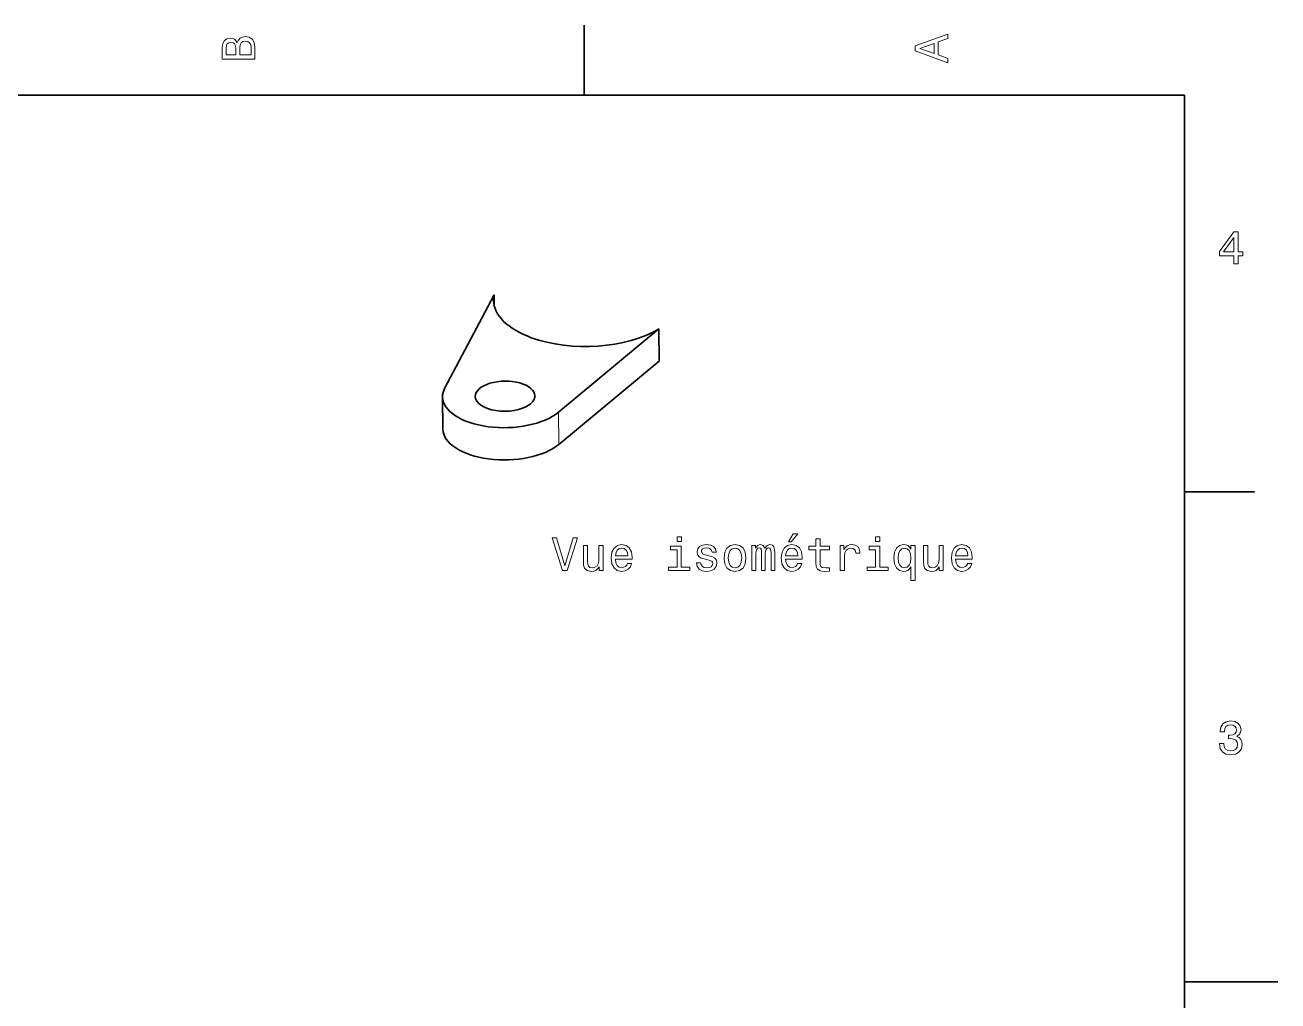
# Model space of a CAD drawing. Extents: x 0 to 297, y 0 to 210.
# Drawn here: x 162.8 to 297, y 103 to 207.5 of the extents above; entities that cross this region are included whole.
import ezdxf

# ---------------------------------------------------------------- set-up
doc = ezdxf.new("R2010")
doc.units = 0

msp = doc.modelspace()

# ---------------------------------------------------------------- linework, layer by layer
at = {"color": 7, "lineweight": 35, "ltscale": 0.1875}
for p, q in [((222.699997, 200), (222.699997, 207.5)), ((287, 157.5), (294.5, 157.5))]:
    msp.add_line(p, q, dxfattribs=at)
at = {"color": 7, "lineweight": 35}
for p, q in [((287, 200), (10, 200)), ((287, 10), (287, 200))]:
    msp.add_line(p, q, dxfattribs=at)
at = {"color": 7, "lineweight": 35, "ltscale": 0.284205}
msp.add_line((213.056793, 178.614182), (207.748566, 168.561386), dxfattribs=at)
at = {"color": 7, "lineweight": 35, "ltscale": 0.030741}
msp.add_line((213.069885, 177.384598), (213.056793, 178.614182), dxfattribs=at)
at = {"color": 7, "lineweight": 35, "ltscale": 0.349053}
for p, q in [((219.933578, 166.021683), (230.674408, 174.942169)), ((219.970352, 162.567108), (230.711182, 171.487595))]:
    msp.add_line(p, q, dxfattribs=at)
at = {"color": 7, "lineweight": 35, "ltscale": 0.086369}
for p, q in [((230.711182, 171.487595), (230.674408, 174.942169)), ((207.558228, 164.21492), (207.521454, 167.669495))]:
    msp.add_line(p, q, dxfattribs=at)
at = {"color": 7, "lineweight": 13, "ltscale": 0.086369}
msp.add_line((219.970352, 162.567108), (219.933578, 166.021683), dxfattribs=at)
at = {"color": 7, "lineweight": 35, "ltscale": 0.25}
msp.add_line((287, 105), (297, 105), dxfattribs=at)
at = {"color": 7, "lineweight": 13}
for points in [[(185.542007, 205.630417), (185.249496, 205.983429), (185.052811, 206.074219), (184.81073, 206.104477), (184.432495, 206.03891), (184.160156, 205.842224), (183.993729, 205.524506), (183.933212, 205.080704), (183.933212, 203.835022), (187.433212, 203.835022), (187.433212, 205.151306), (187.36261, 205.620331), (187.155838, 205.968307), (186.828018, 206.185165), (186.384216, 206.260818), (186.08667, 206.215424), (185.839554, 206.094391), (185.65799, 205.897705)], [(185.385666, 204.984879), (185.385666, 204.298996), (184.351807, 204.298996), (184.351807, 205.025223), (184.382065, 205.297562), (184.472839, 205.489197), (184.629181, 205.605194), (184.86116, 205.645538), (185.093155, 205.600143), (185.254532, 205.479111), (185.355408, 205.272339)], [(187.014618, 205.095825), (187.014618, 204.298996), (185.809296, 204.298996), (185.809296, 205.050446), (185.844589, 205.368164), (185.9505, 205.595108), (186.132065, 205.731277), (186.394302, 205.776657), (186.671692, 205.731277), (186.863327, 205.605194), (186.979324, 205.393372)], [(261.633209, 203.466858), (261.633209, 203.930847), (260.604401, 204.298996), (260.604401, 205.695969), (261.633209, 206.064133), (261.633209, 206.538193), (258.128174, 205.257217), (258.128174, 204.742798)], [(260.17572, 204.460388), (258.632477, 205), (260.17572, 205.539627)], [(292.277374, 181.916794), (292.731262, 181.916794), (292.731262, 182.784225), (293.23056, 182.784225), (293.23056, 183.187683), (292.731262, 183.187683), (292.731262, 185.341141), (292.272339, 185.341141), (290.739197, 183.228027), (290.739197, 182.784225), (292.277374, 182.784225)], [(291.162842, 183.187683), (292.277374, 184.756134), (292.277374, 183.187683)], [(244.574493, 152.128464), (244.87204, 152.128464), (245.573044, 152.985809), (245.078812, 152.985809)], [(221.51181, 152.557144), (220.634277, 149.576584), (219.731552, 152.557144), (219.252441, 152.557144), (220.382126, 149.052094), (220.886444, 149.052094), (221.990906, 152.557144)], [(224.714249, 151.7603), (224.270447, 151.7603), (224.270447, 150.196899), (224.220016, 149.833801), (224.073761, 149.571548), (223.846817, 149.410156), (223.549271, 149.359726), (223.312241, 149.40007), (223.160934, 149.521118), (223.075211, 149.72789), (223.055038, 150.020386), (223.055038, 151.7603), (222.611237, 151.7603), (222.611237, 149.980042), (222.626358, 149.621979), (222.722183, 149.324432), (223.014694, 149.052094), (223.483704, 148.956268), (223.73587, 148.991577), (223.952728, 149.082352), (224.139328, 149.238693), (224.290619, 149.465637), (224.290619, 149.052094), (224.714249, 149.052094)], [(226.050705, 150.277603), (227.825928, 150.277603), (227.830963, 150.484375), (227.750275, 151.064346), (227.528381, 151.498062), (227.175354, 151.7603), (226.706329, 151.856125), (226.247391, 151.755264), (225.894363, 151.472839), (225.667419, 151.013916), (225.586731, 150.408722), (225.662384, 149.788406), (225.889328, 149.334518), (226.237305, 149.052094), (226.691193, 148.956268), (227.084564, 149.021835), (227.407333, 149.193298), (227.644363, 149.465637), (227.780533, 149.828751), (227.341782, 149.828751), (227.250992, 149.627014), (227.119873, 149.475723), (226.746674, 149.354691), (226.459213, 149.410156), (226.242355, 149.58667), (226.101135, 149.874146), (226.050705, 150.262466)], [(233.091049, 149.425293), (233.091049, 151.669525), (231.951294, 151.669525), (231.951294, 151.29129), (232.647247, 151.29129), (232.647247, 149.425293), (231.739471, 149.425293), (231.739471, 149.052094), (234.008926, 149.052094), (234.008926, 149.425293)], [(233.106186, 152.673126), (232.637161, 152.673126), (232.637161, 152.168808), (233.106186, 152.168808)], [(236.096817, 150.63063), (235.668152, 150.731491), (235.350418, 150.847488), (235.244507, 151.084518), (235.27478, 151.250946), (235.380676, 151.371979), (235.552155, 151.447632), (235.799271, 151.47789), (236.036301, 151.447632), (236.2229, 151.356842), (236.343933, 151.220688), (236.394379, 151.039124), (236.828094, 151.039124), (236.828094, 151.04921), (236.752441, 151.377014), (236.54567, 151.634232), (236.2229, 151.795609), (235.799271, 151.856125), (235.37059, 151.795609), (235.057922, 151.629181), (234.861237, 151.382065), (234.800705, 151.069382), (234.8461, 150.766785), (234.987305, 150.554977), (235.219299, 150.403671), (235.55719, 150.297775), (236.051437, 150.176727), (236.354019, 150.050659), (236.434723, 149.949783), (236.464981, 149.798492), (236.419586, 149.611893), (236.298553, 149.470688), (236.101868, 149.379898), (235.839615, 149.34964), (235.562241, 149.379898), (235.360504, 149.485809), (235.224335, 149.657288), (235.168869, 149.894318), (234.740189, 149.894318), (234.810791, 149.49086), (235.017563, 149.198349), (235.345383, 149.021835), (235.799271, 148.956268), (236.273331, 149.021835), (236.621307, 149.198349), (236.83313, 149.480774), (236.908783, 149.848923), (236.853302, 150.166641), (236.69696, 150.383499), (236.439758, 150.524719)], [(237.675354, 150.403671), (237.756042, 149.788406), (237.988037, 149.334518), (238.356186, 149.052094), (238.850418, 148.956268), (239.339615, 149.052094), (239.707764, 149.329468), (239.939758, 149.783356), (240.025497, 150.403671), (239.939758, 151.018951), (239.707764, 151.47789), (239.339615, 151.755264), (238.850418, 151.856125), (238.356186, 151.755264), (237.988037, 151.472839), (237.756042, 151.018951)], [(240.665985, 149.052094), (241.074493, 149.052094), (241.074493, 150.86261), (241.099701, 151.134949), (241.175354, 151.331635), (241.291351, 151.447632), (241.442642, 151.493011), (241.563675, 151.452667), (241.644379, 151.351807), (241.684723, 151.180328), (241.699844, 150.953384), (241.699844, 149.052094), (242.08313, 149.052094), (242.08313, 150.86261), (242.108353, 151.129898), (242.18399, 151.326584), (242.305038, 151.447632), (242.456329, 151.493011), (242.577362, 151.452667), (242.658066, 151.351807), (242.708496, 150.953384), (242.708496, 149.052094), (243.116989, 149.052094), (243.116989, 150.923126), (243.091782, 151.311462), (243.011078, 151.609009), (242.849701, 151.790573), (242.587463, 151.856125), (242.279816, 151.755264), (242.042786, 151.462753), (241.856186, 151.750214), (241.543503, 151.856125), (241.256042, 151.755264), (241.059357, 151.472839), (241.059357, 151.7603), (240.665985, 151.7603)], [(244.266846, 150.277603), (246.042068, 150.277603), (246.047104, 150.484375), (245.966415, 151.064346), (245.744507, 151.498062), (245.391495, 151.7603), (244.92247, 151.856125), (244.463531, 151.755264), (244.110504, 151.472839), (243.88356, 151.013916), (243.802872, 150.408722), (243.878525, 149.788406), (244.105469, 149.334518), (244.453445, 149.052094), (244.907333, 148.956268), (245.300705, 149.021835), (245.623474, 149.193298), (245.860504, 149.465637), (245.996674, 149.828751), (245.557922, 149.828751), (245.467133, 149.627014), (245.336014, 149.475723), (244.962814, 149.354691), (244.675354, 149.410156), (244.458496, 149.58667), (244.317276, 149.874146), (244.266846, 150.262466)], [(247.509644, 151.29129), (247.509644, 149.934662), (247.539902, 149.495895), (247.681122, 149.193298), (247.963531, 149.016785), (248.442642, 148.956268), (248.967133, 148.981491), (248.967133, 149.364777), (248.583847, 149.334518), (248.23587, 149.374863), (248.049271, 149.500946), (247.968582, 149.712753), (247.953445, 150.0103), (247.953445, 151.29129), (248.967133, 151.29129), (248.967133, 151.669525), (247.953445, 151.669525), (247.953445, 152.461319), (247.509644, 152.461319), (247.509644, 151.669525), (246.743073, 151.669525), (246.743073, 151.29129)], [(250.116989, 149.052094), (250.560791, 149.052094), (250.560791, 150.600357), (250.606186, 150.973557), (250.742355, 151.24086), (250.964249, 151.402237), (251.26181, 151.457718), (251.483704, 151.422409), (251.650131, 151.321548), (251.750992, 151.15007), (251.786301, 150.918091), (252.235138, 150.918091), (252.174622, 151.326584), (252.008209, 151.619095), (251.73082, 151.795609), (251.352585, 151.856125), (251.095383, 151.815781), (250.873474, 151.71492), (250.676788, 151.543442), (250.520447, 151.311462), (250.520447, 151.7603), (250.116989, 151.7603)], [(254.343216, 149.425293), (254.343216, 151.669525), (253.203445, 151.669525), (253.203445, 151.29129), (253.899414, 151.29129), (253.899414, 149.425293), (252.991638, 149.425293), (252.991638, 149.052094), (255.261078, 149.052094), (255.261078, 149.425293)], [(254.358337, 152.673126), (253.889328, 152.673126), (253.889328, 152.168808), (254.358337, 152.168808)], [(257.68689, 151.341721), (257.530518, 151.568665), (257.354034, 151.730042), (257.147247, 151.820831), (256.910217, 151.856125), (256.481537, 151.755264), (256.148682, 151.472839), (255.931824, 151.018951), (255.856186, 150.408722), (255.931824, 149.793442), (256.148682, 149.339554), (256.481537, 149.052094), (256.910217, 148.956268), (257.147247, 148.986526), (257.348969, 149.072266), (257.525482, 149.228607), (257.68689, 149.465637), (257.68689, 148.003098), (258.130676, 148.003098), (258.130676, 151.7603), (257.68689, 151.7603)], [(261.146515, 151.7603), (260.702728, 151.7603), (260.702728, 150.196899), (260.652283, 149.833801), (260.506042, 149.571548), (260.279083, 149.410156), (259.981537, 149.359726), (259.744507, 149.40007), (259.593201, 149.521118), (259.507477, 149.72789), (259.487305, 150.020386), (259.487305, 151.7603), (259.043518, 151.7603), (259.043518, 149.980042), (259.058624, 149.621979), (259.154449, 149.324432), (259.44696, 149.052094), (259.915985, 148.956268), (260.168152, 148.991577), (260.38501, 149.082352), (260.571594, 149.238693), (260.7229, 149.465637), (260.7229, 149.052094), (261.146515, 149.052094)], [(262.482971, 150.277603), (264.258209, 150.277603), (264.263245, 150.484375), (264.182556, 151.064346), (263.960632, 151.498062), (263.607605, 151.7603), (263.138611, 151.856125), (262.679657, 151.755264), (262.32663, 151.472839), (262.099701, 151.013916), (262.019012, 150.408722), (262.094666, 149.788406), (262.321594, 149.334518), (262.669586, 149.052094), (263.123474, 148.956268), (263.516846, 149.021835), (263.8396, 149.193298), (264.07663, 149.465637), (264.212799, 149.828751), (263.774048, 149.828751), (263.683258, 149.627014), (263.552155, 149.475723), (263.178955, 149.354691), (262.891479, 149.410156), (262.674622, 149.58667), (262.533417, 149.874146), (262.482971, 150.262466)], [(226.050705, 150.650803), (226.106186, 150.998779), (226.242355, 151.255981), (226.449127, 151.412323), (226.721466, 151.467804), (226.988754, 151.412323), (227.195526, 151.255981), (227.321609, 150.998779), (227.366989, 150.650803)], [(238.129242, 150.408722), (238.174622, 150.86261), (238.315842, 151.19043), (238.542786, 151.392151), (238.850418, 151.462753), (239.153015, 151.392151), (239.379959, 151.195465), (239.521179, 150.86261), (239.571609, 150.408722), (239.521179, 149.949783), (239.379959, 149.616928), (239.153015, 149.415207), (238.850418, 149.34964), (238.542786, 149.415207), (238.315842, 149.616928), (238.174622, 149.949783)], [(244.266846, 150.650803), (244.322327, 150.998779), (244.458496, 151.255981), (244.665268, 151.412323), (244.937592, 151.467804), (245.204895, 151.412323), (245.411667, 151.255981), (245.53775, 150.998779), (245.58313, 150.650803)], [(256.310059, 150.408722), (256.355469, 150.857574), (256.496674, 151.185379), (256.708496, 151.387115), (256.98587, 151.457718), (257.278381, 151.387115), (257.500275, 151.19043), (257.631409, 150.86261), (257.681824, 150.408722), (257.631409, 149.949783), (257.500275, 149.621979), (257.278381, 149.420242), (256.98587, 149.354691), (256.708496, 149.420242), (256.496674, 149.621979), (256.355469, 149.954834)], [(262.482971, 150.650803), (262.538452, 150.998779), (262.674622, 151.255981), (262.881409, 151.412323), (263.153748, 151.467804), (263.421021, 151.412323), (263.627808, 151.255981), (263.753876, 150.998779), (263.799255, 150.650803)], [(290.729126, 130.51622), (290.729126, 130.480911), (290.809814, 129.996765), (291.046844, 129.633652), (291.420044, 129.401657), (291.914276, 129.315933), (292.438782, 129.401657), (292.832153, 129.623566), (293.08429, 129.976593), (293.175079, 130.430481), (293.134735, 130.728027), (293.023773, 130.970108), (292.842224, 131.156708), (292.600159, 131.292877), (292.927948, 131.565216), (293.043945, 131.998932), (292.968292, 132.392303), (292.751434, 132.68985), (292.398407, 132.87645), (291.914276, 132.942017), (291.460388, 132.861313), (291.112396, 132.63942), (290.885468, 132.286392), (290.809814, 131.817368), (290.809814, 131.782074), (291.258636, 131.782074), (291.299011, 132.104828), (291.430115, 132.336823), (291.641937, 132.478027), (291.939484, 132.528473), (292.201721, 132.488113), (292.393372, 132.382217), (292.509369, 132.210739), (292.554749, 131.97876), (292.509369, 131.731628), (292.388336, 131.565216), (292.176514, 131.46434), (291.889069, 131.434082), (291.692383, 131.439133), (291.692383, 131.04071), (291.939484, 131.050797), (292.257202, 131.005417), (292.494232, 130.884369), (292.635468, 130.687683), (292.685883, 130.430481), (292.630402, 130.13797), (292.484161, 129.921112), (292.252167, 129.784943), (291.944519, 129.739563), (291.626801, 129.789993), (291.394806, 129.941284), (291.248566, 130.183365), (291.193085, 130.51622)]]:
    msp.add_lwpolyline(points, close=True, dxfattribs=at)
at = {"color": 7, "lineweight": 35}
for centre, major_axis, start_param, end_param in [((222.988144, 178.105255), (9.999435, 0.106445), 3.0193437283, 3.1415391894), ((222.988144, 178.105255), (9.999435, 0.106445), 3.1415391894, 4.0691641364), ((222.988144, 178.105255), (-9.999435, -0.106445), 0.9275714828, 2.4421730165), ((214.221069, 167.740768), (3.199814, 0.034058), 6.2831486411, 9.4247412947), ((214.221069, 167.740768), (6.699615, 0.07132), 2.8750510503, 3.1415784844), ((214.221069, 167.740768), (3.199814, 0.034058), 5.6399604632, 6.2831486411), ((214.221069, 167.740768), (6.699615, 0.07132), 3.1415784844, 5.728058348), ((214.221069, 167.740768), (3.199814, 0.034058), 3.1415559875, 5.6399604632), ((214.257843, 164.286194), (6.699615, 0.07132), 3.1415784844, 5.728058348)]:
    msp.add_ellipse(centre, major_axis=major_axis, ratio=0.504016, start_param=start_param, end_param=end_param, dxfattribs=at)

doc.saveas('drawing.dxf')
